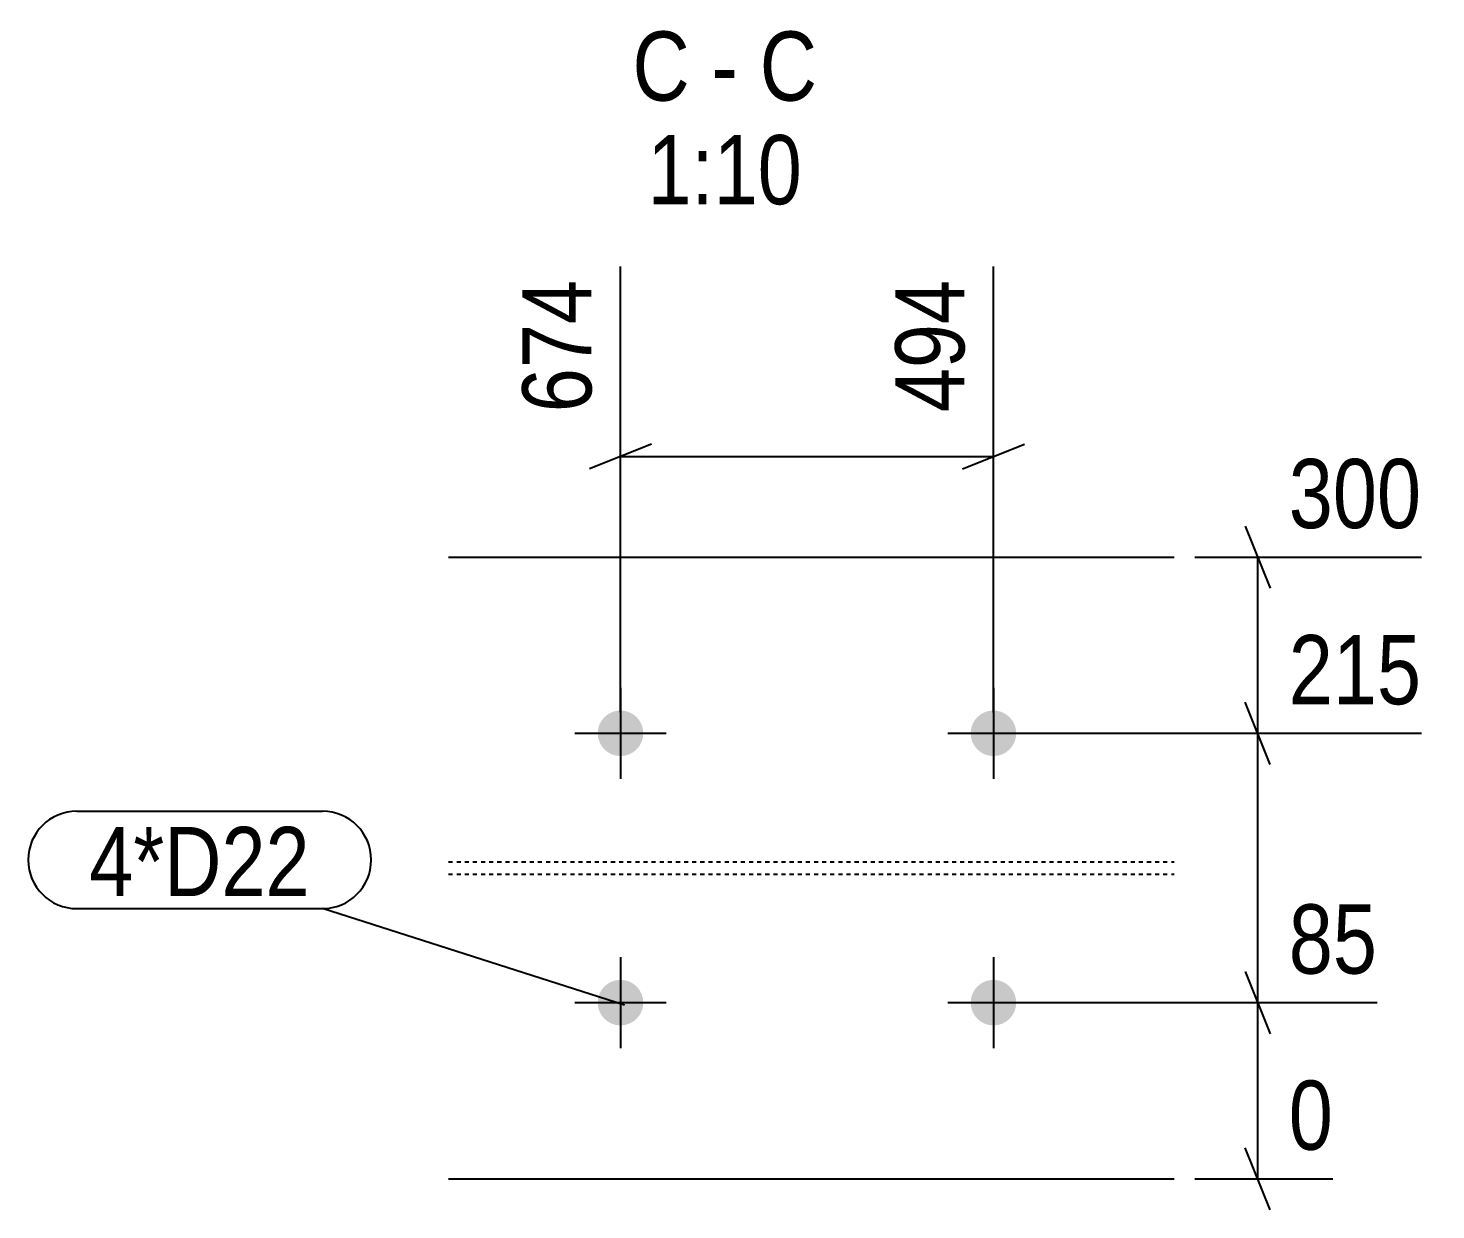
# Model space of a CAD drawing. Header units: millimetres. Extents: x 20 to 121689, y 20 to 5397.
# Drawn here: x 17972 to 18651, y 40 to 610 of the extents above; entities that cross this region are included whole.
import ezdxf

# ---------------------------------------------------------------- set-up
doc = ezdxf.new("R2010")
doc.units = ezdxf.units.MM
doc.linetypes.add('DXK_LINE_DOT2', pattern=[3.9198, 1.9599, -1.9599])
for name, color, linetype in [('MÅLSÆTNING', 7, 'Continuous'), ('STÅL', 7, 'Continuous'), ('TEKST', 7, 'Continuous')]:
    doc.layers.add(name, color=color, linetype=linetype)
doc.styles.add('Arial Narrow', font='ARIALN.TTF', dxfattribs={"height": 0.2})

msp = doc.modelspace()

# ---------------------------------------------------------------- hatches: boundary and pattern name
at = {"layer": 'STÅL', "linetype": 'Continuous'}
for points in [[(18257.6, 281, -1), (18257.6, 259, -1)], [(18437.6, 281, -1), (18437.6, 259, -1)], [(18257.6, 151, -1), (18257.6, 129, -1)], [(18437.6, 151, -1), (18437.6, 129, -1)]]:
    msp.add_hatch(color=4, dxfattribs=at).paths.add_polyline_path(points)

# ---------------------------------------------------------------- linework, layer by layer
at = {"layer": 'MÅLSÆTNING', "color": 7, "linetype": 'Continuous'}
for p, q in [((18257.6, 280), (18257.6, 495.31)), ((18437.6, 280), (18437.6, 495.31)), ((18272.6, 409.57), (18242.6, 397.57)), ((18422.6, 397.57), (18452.6, 409.57)), ((18257.6, 403.57), (18437.6, 403.57)), ((18559.14, 370), (18571.14, 340)), ((18534.82, 355), (18644.13, 355)), ((18565.14, 270), (18565.14, 355)), ((18571.14, 255), (18559.14, 285)), ((18571.14, 255), (18559.14, 285)), ((18447.6, 270), (18644.13, 270)), ((18447.6, 270), (18644.13, 270)), ((18565.14, 140), (18565.14, 270)), ((18559.14, 155), (18571.14, 125)), ((18559.14, 155), (18571.14, 125)), ((18447.6, 140), (18622.8, 140)), ((18447.6, 140), (18622.8, 140)), ((18565.14, 55), (18565.14, 140)), ((18571.14, 40), (18559.14, 70)), ((18534.82, 55), (18601.47, 55))]:
    msp.add_line(p, q, dxfattribs=at)
at = {"layer": 'STÅL', "color": 2, "linetype": 'Continuous'}
for p, q in [((18174.61, 355), (18524.82, 355)), ((18174.61, 55), (18524.82, 55))]:
    msp.add_line(p, q, dxfattribs=at)
at = {"layer": 'STÅL', "color": 4, "linetype": 'Continuous'}
for p, q in [((18257.6, 292), (18257.6, 248)), ((18437.6, 292), (18437.6, 248)), ((18235.6, 270), (18279.6, 270)), ((18415.6, 270), (18459.6, 270)), ((18257.6, 162), (18257.6, 118)), ((18437.6, 162), (18437.6, 118)), ((18235.6, 140), (18279.6, 140)), ((18415.6, 140), (18459.6, 140))]:
    msp.add_line(p, q, dxfattribs=at)
at = {"layer": 'STÅL', "color": 7, "linetype": 'DXK_LINE_DOT2'}
for p, q in [((18174.61, 208), (18524.82, 208)), ((18174.61, 202), (18524.82, 202))]:
    msp.add_line(p, q, dxfattribs=at)
at = {"layer": 'TEKST', "color": 7, "linetype": 'Continuous'}
for p, q in [((17995.2, 232.39), (18113.77, 232.39)), ((17995.2, 185.39), (18113.77, 185.39)), ((18259.46, 138.75), (18113.77, 185.39))]:
    msp.add_line(p, q, dxfattribs=at)
for centre, start, end in [((17995.2, 208.89), 90, 270), ((18113.77, 208.89), 270, 90)]:
    msp.add_arc(centre, 23.5, start, end, dxfattribs=at)

# ---------------------------------------------------------------- wipeouts: each hides what was drawn before it
at = {"color": 0, "linetype": 'Continuous'}
for points, layer in [([(18250.6, 495.93), (18201.6, 495.93), (18201.6, 417.95), (18250.6, 417.95)], 'MÅLSÆTNING'), ([(18430.6, 495.93), (18381.6, 495.93), (18381.6, 417.95), (18430.6, 417.95)], 'MÅLSÆTNING'), ([(18291.07, 575.31), (18291.07, 610.31), (18263.38, 610.31), (18263.38, 575.31)], 'TEKST'), ([(18314.32, 575.31), (18314.32, 610.31), (18301.57, 610.31), (18301.57, 575.31)], 'TEKST'), ([(18352.5, 575.31), (18352.5, 610.31), (18324.82, 610.31), (18324.82, 575.31)], 'TEKST'), ([(18345.27, 525.31), (18345.27, 560.31), (18270.62, 560.31), (18270.62, 525.31)], 'TEKST')]:
    msp.add_wipeout(points, dxfattribs=at).dxf.layer = layer
at = {"color": 0}
msp.add_wipeout([(18107.77, 191.39), (18107.77, 226.39), (18001.2, 226.39), (18001.2, 191.39)], dxfattribs=at).dxf.layer = 'TEKST'

# ---------------------------------------------------------------- next in the draw order: texts
at = {"layer": 'MÅLSÆTNING', "color": 3, "linetype": 'Continuous', "style": 'Arial Narrow'}
for s, p in [('674', (18243.6, 424.95)), ('494', (18423.6, 424.95))]:
    msp.add_text(s, height=33.405, rotation=90.00021, dxfattribs=at).set_placement(p)
at = {"layer": 'TEKST', "color": 3, "linetype": 'Continuous', "style": 'Arial Narrow'}
for s, height, p in [('C', 33.4, (18263.38, 575.31)), ('C', 33.4, (18324.82, 575.31)), ('-', 33.4, (18301.57, 575.31)), ('1:10', 33.405, (18270.62, 525.31))]:
    msp.add_text(s, height=height, dxfattribs=at).set_placement(p)

# ---------------------------------------------------------------- next in the draw order: wipeouts: each hides what was drawn before it
at = {"color": 0, "linetype": 'Continuous'}
for points in [[(18651.13, 362), (18651.13, 411), (18573.14, 411), (18573.14, 362)], [(18651.13, 277), (18651.13, 326), (18573.14, 326), (18573.14, 277)], [(18629.8, 147), (18629.8, 196), (18573.14, 196), (18573.14, 147)], [(18608.47, 62), (18608.47, 111), (18573.14, 111), (18573.14, 62)]]:
    msp.add_wipeout(points, dxfattribs=at).dxf.layer = 'MÅLSÆTNING'
at = {"color": 0}
msp.add_wipeout([(18107.77, 191.39), (18107.77, 226.39), (18001.2, 226.39), (18001.2, 191.39)], dxfattribs=at).dxf.layer = 'TEKST'

# ---------------------------------------------------------------- next in the draw order: texts
at = {"layer": 'MÅLSÆTNING', "color": 3, "linetype": 'Continuous', "style": 'Arial Narrow'}
for s, height, p in [('300', 33.405, (18580.14, 369)), ('215', 33.405, (18580.14, 284)), ('85', 33.405, (18580.14, 154)), ('0', 33.4, (18580.14, 69))]:
    msp.add_text(s, height=height, dxfattribs=at).set_placement(p)
at = {"layer": 'TEKST', "color": 3, "style": 'Arial Narrow'}
msp.add_text('4*D22', height=33.405, dxfattribs=at).set_placement((18001.2, 191.39))

doc.saveas('drawing.dxf')
